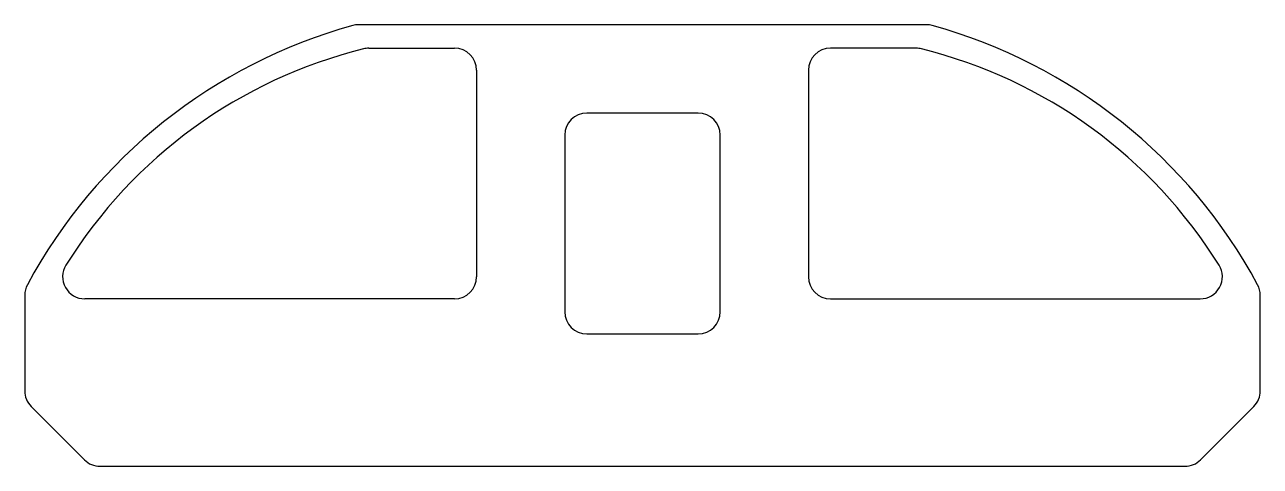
# Model space of a CAD drawing. Header units: metres. Extents: x -2800 to 2800, y 600 to 2600.
import ezdxf

# ---------------------------------------------------------------- set-up
doc = ezdxf.new("R2010")
doc.units = ezdxf.units.M

msp = doc.modelspace()

# ---------------------------------------------------------------- linework, layer by layer
at = {"layer": 'PARAMETRIX'}
for p, q in [((1286.5719, 2600), (-1286.5719, 2600)), ((-1239.9077, 2493.6567), (-851.9375, 2493.6567)), ((1239.9077, 2493.6567), (851.9375, 2493.6567)), ((-751.9375, 2393.6567), (-751.9375, 1458.5786)), ((751.9375, 2393.6567), (751.9375, 1458.5786)), ((251.9375, 2200), (-251.9375, 2200)), ((-351.9375, 2100), (-351.9375, 1300)), ((351.9375, 1300), (351.9375, 2100)), ((-2800, 1374.9596), (-2800, 941.4214)), ((-851.9375, 1358.5786), (-2528.0871, 1358.5786)), ((851.9375, 1358.5786), (2528.0871, 1358.5786)), ((2800, 941.4214), (2800, 1374.9596)), ((-251.9375, 1200), (251.9375, 1200)), ((-2770.7107, 870.7107), (-2529.2893, 629.2893)), ((2529.2893, 629.2893), (2770.7107, 870.7107)), ((-2458.5786, 600), (2458.5786, 600))]:
    msp.add_line(p, q, dxfattribs=at)
for centre, radius, start, end in [((-671.7666, 277.2082), 2406.25, 105.461, 151.5762), ((-1286.5719, 2500), 100, 90, 105.461), ((1286.5719, 2500), 100, 74.539, 90), ((671.7666, 277.2082), 2406.25, 28.4238, 74.539), ((-732.3199, 339.5474), 2215.8948, 103.8802, 148.0709), ((-1239.9077, 2393.6567), 100, 90, 103.8802), ((-851.9375, 2393.6567), 100, 0, 90), ((851.9375, 2393.6567), 100, 90, 180), ((1239.9077, 2393.6567), 100, 76.1198, 90), ((732.3199, 339.5474), 2215.8948, 31.9291, 76.1198), ((-251.9375, 2100), 100, 90, 180), ((251.9375, 2100), 100, 0, 90), ((-2528.0871, 1458.5786), 100, 148.0709, 270), ((-851.9375, 1458.5786), 100, 270, 0), ((851.9375, 1458.5786), 100, 180, 270), ((2528.0871, 1458.5786), 100, 270, 31.9291), ((-2700, 1374.9596), 100, 151.5762, 180), ((2700, 1374.9596), 100, 0, 28.4238), ((-251.9375, 1300), 100, 180, 270), ((251.9375, 1300), 100, 270, 0), ((-2700, 941.4214), 100, 180, 225), ((2700, 941.4214), 100, 315, 0), ((-2458.5786, 700), 100, 225, 270), ((2458.5786, 700), 100, 270, 315)]:
    msp.add_arc(centre, radius, start, end, dxfattribs=at)

doc.saveas('drawing.dxf')
